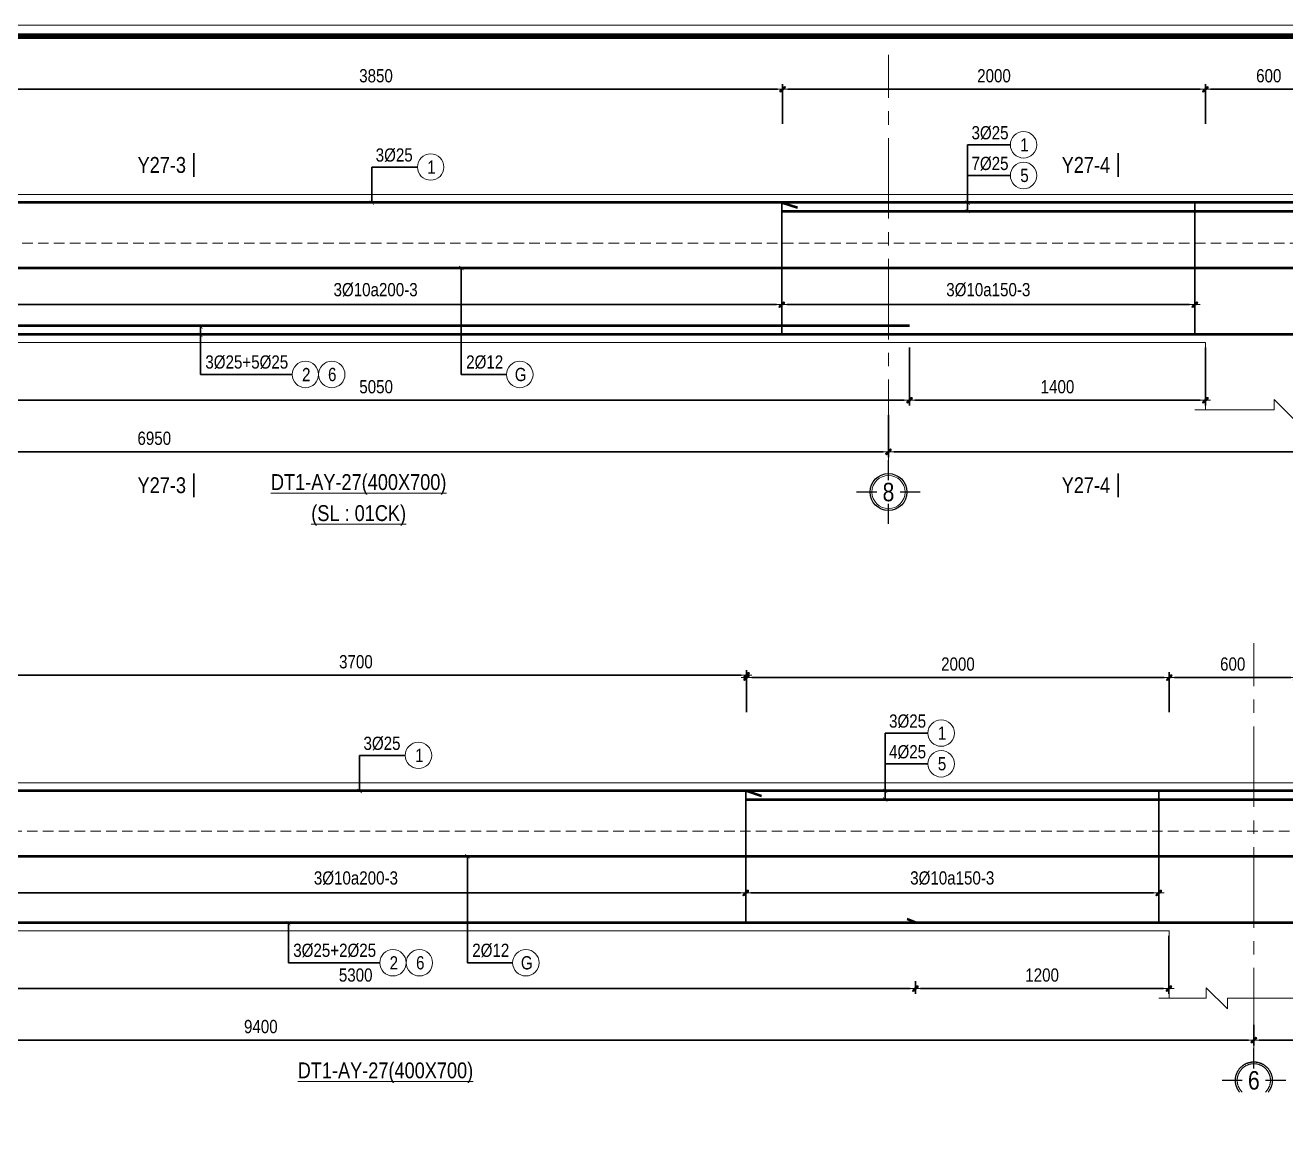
# Model space of a CAD drawing. Header units: millimetres. Extents: x 397144 to 8960116, y 345581 to 674207.
# Drawn here: x 5131786 to 5137752, y 658200 to 663512 of the extents above; entities that cross this region are included whole.
import ezdxf
from ezdxf.enums import TextEntityAlignment as Align
from ezdxf.xclip import XClip

# ---------------------------------------------------------------- set-up
doc = ezdxf.new("R2010")
doc.units = ezdxf.units.MM
doc.header["$XCLIPFRAME"] = 0
doc.header["$PDSIZE"] = -10
doc.linetypes.add('CENTER2', pattern=[28.575, 19.05, -3.175, 3.175, -3.175])
doc.linetypes.add('HIDDEN', pattern=[0.375, 0.25, -0.125])
doc.layers.get('0').update_dxf_attribs({"linetype": 'CONTINUOUS'})
doc.layers.get('Defpoints').update_dxf_attribs({"color": 12, "linetype": 'CONTINUOUS'})
for name, color, linetype, lineweight in [('2', 2, 'CONTINUOUS', 20), ('CDAI', 8, 'CONTINUOUS', 30), ('CTHEP', 2, 'CONTINUOUS', 50), ('DBAO', 3, 'CONTINUOUS', 20), ('DGIONG', 4, 'CONTINUOUS', 13), ('KTH', 150, 'CONTINUOUS', 5), ('Net khuat', 8, 'HIDDEN', 13), ('STICK', 1, 'CONTINUOUS', 9), ('TEXT', 7, 'CONTINUOUS', 15)]:
    doc.layers.add(name, color=color, linetype=linetype, lineweight=lineweight)
doc.layers.add('8', color=8, linetype='CONTINUOUS')
doc.styles.add('HELVECONDENSE', font='VHELVCN_0.TTF')
doc.styles.add('Star-HelCon', font='VHELVCN_0.TTF')
doc.styles.add('TTP-HelCon', font='VHELVCN_0.TTF')
doc.styles.add('VNI-HELVE-CONDENSE', font='VHELVCN_0.TTF')
doc.dimstyles.new('kc-25', dxfattribs={"dimtxt": 62.5, "dimasz": 20, "dimexe": 20, "dimexo": 50, "dimgap": 25, "dimtad": 3, "dimdec": 0, "dimzin": 0, "dimdsep": 46, "dimtxsty": 'VNI-HELVE-CONDENSE', "dimblk": 'DIM', "dimcen": 2.5, "dimclrd": 256, "dimclre": 154, "dimclrt": 7, "dimaunit": 1, "dimadec": 0, "dimazin": 0, "dimtfac": 1, "dimtdec": 0, "dimtix": 1, "dimtmove": 0, "dimatfit": 3, "dimldrblk": 'DOT', "dimfxl": 1, "dimtolj": 1, "dimtzin": 0, "dimarcsym": 0})
doc.dimstyles.new('TTP-25', dxfattribs={"dimscale": 25, "dimtxt": 2.5, "dimasz": 1, "dimexe": 1, "dimexo": 1, "dimgap": 0.09, "dimtad": 0, "dimdec": 4, "dimrnd": 5, "dimzin": 9, "dimdsep": 46, "dimtxsty": 'TTP-HelCon', "dimblk": 'Stick1', "dimcen": 0.09, "dimdle": 1.5, "dimclrd": 256, "dimclre": 256, "dimclrt": 7, "dimadec": 0, "dimazin": 0, "dimtfac": 1, "dimtdec": 4, "dimtmove": 0, "dimatfit": 3, "dimldrblk": '_ArchTick1', "dimfxl": 1, "dimtvp": 1, "dimtolj": 1, "dimtzin": 0, "dimarcsym": 0})

# ---------------------------------------------------------------- blocks, each defined once
blk = doc.blocks.new('AY-25')
at = {"layer": 'CTHEP'}
blk.add_line((5149721.99072, 654854.9494), (5195174.90087, 654854.90127), dxfattribs=at)
for points in [[(5195358.26565, 654535.70176), (5195358.26565, 655163.88897), (5149568.26566, 655163.96452)], [(5149626.50462, 654918.35463), (5149626.50462, 654541.96456), (5156207.27174, 654541.94341), (5156787.13349, 654541.9415), (5164638.26566, 654541.91321), (5165212.31117, 654541.91133), (5195296.43281, 654541.88918), (5195296.43281, 655064.76469)]]:
    blk.add_lwpolyline(points, dxfattribs=at)
at = {"layer": 'DBAO'}
blk.add_lwpolyline([(5195388.26566, 654182.84699), (5195388.26566, 655202.84328), (5164786.17191, 655202.88813)], dxfattribs=at)
at = {"layer": 'Net khuat', "ltscale": 200}
blk.add_lwpolyline([(5149538.26566, 654502.96452), (5149538.26566, 654502.96452), (5149838.26566, 654502.96452), (5149838.26566, 654972.96452), (5195388.26566, 654972.96452)], dxfattribs=at)
blk = doc.blocks.new('Stick1')
at = {"layer": 'STICK'}
h = blk.add_hatch(color=256, dxfattribs=at)
edge = h.paths.add_edge_path()
edge.add_line((0.3, 0.5), (-0.5, -0.3))
edge.add_arc((-0.4, -0.4), 0.141, 135, 315)
edge.add_line((-0.3, -0.5), (0.5, 0.3))
edge.add_arc((0.4, 0.4), 0.141, 315, 495)
blk.add_line((1, 0), (-1, 0), dxfattribs=at)
blk.add_lwpolyline([(0.3, 0.5), (-0.5, -0.3, 1), (-0.3, -0.5), (0.5, 0.3, 1), (0.3, 0.5, 1)], format="xyb", dxfattribs=at)
blk = doc.blocks.new('*D8295')
at = {"layer": 'Defpoints', "color": 0, "transparency": 16777216}
for p in [(5155607.3, 599112.9), (5157562.3, 599096.4), (5155607.3, 599038.9)]:
    blk.add_point(p, dxfattribs=at)
at = {"layer": 'KTH', "lineweight": -2, "transparency": 16777216}
for p, q in [((5155607.3, 599087.9), (5155607.3, 599013.9)), ((5157537.3, 599038.9), (5155632.3, 599038.9)), ((5157562.3, 599071.4), (5157562.3, 599013.9))]:
    blk.add_line(p, q, dxfattribs=at)
at = {"layer": 'KTH', "lineweight": -2, "transparency": 16777216, "xscale": 25, "yscale": 25, "zscale": 25, "rotation": 180}
blk.add_blockref('Stick1', (5155607.3, 599038.9), dxfattribs=at)
at = {"layer": 'KTH', "lineweight": -2, "transparency": 16777216, "xscale": 25, "yscale": 25, "zscale": 25}
blk.add_blockref('Stick1', (5157562.3, 599038.9), dxfattribs=at)
at = {"layer": 'KTH', "color": 7, "transparency": 16777216, "insert": (5156584.8, 599108.8), "char_height": 62.5, "attachment_point": 5, "style": 'TTP-HelCon'}
blk.add_mtext('\\A1;3Þ10a150-3', dxfattribs=at)
blk = doc.blocks.new('_ArchTick1')
at = {"color": 0, "const_width": 3.81}
blk.add_lwpolyline([(-12.7, -12.7), (12.7, 12.7)], dxfattribs=at)
blk = doc.blocks.new('*D8298')
at = {"layer": 'Defpoints', "color": 0, "transparency": 16777216}
for p in [(5149162.3, 598540.6), (5156112.3, 598540.5), (5156112.3, 598342.5)]:
    blk.add_point(p, dxfattribs=at)
at = {"layer": 'KTH', "lineweight": -2, "transparency": 16777216}
for p, q in [((5149162.3, 598515.6), (5149162.3, 598317.5)), ((5156112.3, 598515.5), (5156112.3, 598317.5)), ((5149187.3, 598342.5), (5156087.3, 598342.5))]:
    blk.add_line(p, q, dxfattribs=at)
at = {"layer": 'KTH', "lineweight": -2, "transparency": 16777216, "xscale": 25, "yscale": 25, "zscale": 25, "rotation": 180}
blk.add_blockref('Stick1', (5149162.3, 598342.5), dxfattribs=at)
at = {"layer": 'KTH', "lineweight": -2, "transparency": 16777216, "xscale": 25, "yscale": 25, "zscale": 25}
blk.add_blockref('Stick1', (5156112.3, 598342.5), dxfattribs=at)
at = {"layer": 'KTH', "color": 7, "transparency": 16777216, "insert": (5152637.3, 598406.3), "char_height": 62.5, "attachment_point": 5, "style": 'TTP-HelCon'}
blk.add_mtext('\\A1;6950', dxfattribs=at)
blk = doc.blocks.new('*D8299')
at = {"layer": 'Defpoints', "color": 0, "transparency": 16777216}
for p in [(5151762.3, 599179), (5155607.3, 599178.9), (5155607.3, 599038.9)]:
    blk.add_point(p, dxfattribs=at)
at = {"layer": 'KTH', "lineweight": -2, "transparency": 16777216}
for p, q in [((5151762.3, 599154), (5151762.3, 599013.9)), ((5155607.3, 599153.9), (5155607.3, 599013.9)), ((5151787.3, 599038.9), (5155582.3, 599038.9))]:
    blk.add_line(p, q, dxfattribs=at)
at = {"layer": 'KTH', "lineweight": -2, "transparency": 16777216, "xscale": 25, "yscale": 25, "zscale": 25, "rotation": 180}
blk.add_blockref('Stick1', (5151762.3, 599038.9), dxfattribs=at)
at = {"layer": 'KTH', "lineweight": -2, "transparency": 16777216, "xscale": 25, "yscale": 25, "zscale": 25}
blk.add_blockref('Stick1', (5155607.3, 599038.9), dxfattribs=at)
at = {"layer": 'KTH', "color": 7, "transparency": 16777216, "insert": (5153684.8, 599108.8), "char_height": 62.5, "attachment_point": 5, "style": 'TTP-HelCon'}
blk.add_mtext('\\A1;3Þ10a200-3', dxfattribs=at)
blk = doc.blocks.new('*D8301')
at = {"layer": 'Defpoints', "color": 0, "transparency": 16777216}
for p in [(5151762.3, 600057.9), (5151762.3, 599869), (5155611.3, 599868.9)]:
    blk.add_point(p, dxfattribs=at)
at = {"layer": 'KTH', "lineweight": -2, "transparency": 16777216}
for p, q in [((5151762.3, 599894), (5151762.3, 600082.9)), ((5155586.3, 600057.9), (5151787.3, 600057.9)), ((5155611.3, 599893.9), (5155611.3, 600082.9))]:
    blk.add_line(p, q, dxfattribs=at)
at = {"layer": 'KTH', "lineweight": -2, "transparency": 16777216, "xscale": 25, "yscale": 25, "zscale": 25, "rotation": 180}
blk.add_blockref('Stick1', (5151762.3, 600057.9), dxfattribs=at)
at = {"layer": 'KTH', "lineweight": -2, "transparency": 16777216, "xscale": 25, "yscale": 25, "zscale": 25}
blk.add_blockref('Stick1', (5155611.3, 600057.9), dxfattribs=at)
at = {"layer": 'KTH', "color": 7, "transparency": 16777216, "insert": (5153686.8, 600121.7), "char_height": 62.5, "attachment_point": 5, "style": 'TTP-HelCon'}
blk.add_mtext('\\A1;3850', dxfattribs=at)
blk = doc.blocks.new('*D8303')
at = {"layer": 'Defpoints', "color": 0, "transparency": 16777216}
for p in [(5157612.3, 600057.9), (5155611.3, 599868.9), (5157612.3, 599868.9)]:
    blk.add_point(p, dxfattribs=at)
at = {"layer": 'KTH', "lineweight": -2, "transparency": 16777216}
for p, q in [((5155611.3, 599893.9), (5155611.3, 600082.9)), ((5155636.3, 600057.9), (5157587.3, 600057.9)), ((5157612.3, 599893.9), (5157612.3, 600082.9))]:
    blk.add_line(p, q, dxfattribs=at)
at = {"layer": 'KTH', "lineweight": -2, "transparency": 16777216, "xscale": 25, "yscale": 25, "zscale": 25, "rotation": 180}
blk.add_blockref('Stick1', (5155611.3, 600057.9), dxfattribs=at)
at = {"layer": 'KTH', "lineweight": -2, "transparency": 16777216, "xscale": 25, "yscale": 25, "zscale": 25}
blk.add_blockref('Stick1', (5157612.3, 600057.9), dxfattribs=at)
at = {"layer": 'KTH', "color": 7, "transparency": 16777216, "insert": (5156611.8, 600121.7), "char_height": 62.5, "attachment_point": 5, "style": 'TTP-HelCon'}
blk.add_mtext('\\A1;2000', dxfattribs=at)
blk = doc.blocks.new('dau truc')
blk.add_circle((0, 0), 180)
at = {"layer": '8'}
for p, q in [((0, 127), (0, 345)), ((-127, 0), (-345, 0)), ((345, 0), (127, 0)), ((0, -345), (0, -127))]:
    blk.add_line(p, q, dxfattribs=at)
blk.add_circle((0, 0), 200, dxfattribs=at)
at = {"layer": 'TEXT', "style": 'HELVECONDENSE'}
blk.add_attdef('A', text='', height=233, dxfattribs=at).set_placement((0, 0), align=Align.MIDDLE)
blk = doc.blocks.new('*D8305')
at = {"layer": 'Defpoints', "color": 0, "transparency": 16777216}
for p in [(5158212.3, 600057.9), (5157612.3, 599893.9), (5158212.3, 599868.9)]:
    blk.add_point(p, dxfattribs=at)
at = {"layer": 'KTH', "lineweight": -2, "transparency": 16777216}
for p, q in [((5157612.3, 599918.9), (5157612.3, 600082.9)), ((5157637.3, 600057.9), (5158187.3, 600057.9)), ((5158212.3, 599893.9), (5158212.3, 600082.9))]:
    blk.add_line(p, q, dxfattribs=at)
at = {"layer": 'KTH', "lineweight": -2, "transparency": 16777216, "xscale": 25, "yscale": 25, "zscale": 25, "rotation": 180}
blk.add_blockref('Stick1', (5157612.3, 600057.9), dxfattribs=at)
at = {"layer": 'KTH', "lineweight": -2, "transparency": 16777216, "xscale": 25, "yscale": 25, "zscale": 25}
blk.add_blockref('Stick1', (5158212.3, 600057.9), dxfattribs=at)
at = {"layer": 'KTH', "color": 7, "transparency": 16777216, "insert": (5157912.3, 600121.7), "char_height": 62.5, "attachment_point": 5, "style": 'TTP-HelCon'}
blk.add_mtext('\\A1;600', dxfattribs=at)
blk = doc.blocks.new('DIM')
h = blk.add_hatch(color=1)
h.paths.add_polyline_path([(0.49, 0.29, 1), (0.29, 0.49), (-0.19, 0), (0.19, 0)])
h.paths.add_polyline_path([(0.19, 0), (-0.19, 0), (-0.49, -0.29, 1), (-0.29, -0.49)])
at = {"color": 9}
for p, q in [((-0.19, 0), (-1.5, 0)), ((0.19, 0), (1.5, 0))]:
    blk.add_line(p, q, dxfattribs=at)
at = {"color": 1}
for p, q in [((-0.49, -0.29), (0.29, 0.49)), ((-0.29, -0.49), (0.49, 0.29)), ((-0.19, 0), (0.19, 0))]:
    blk.add_line(p, q, dxfattribs=at)
blk.add_arc((-0.39, -0.39), 0.138, 135, 315, dxfattribs=at)
blk = doc.blocks.new('*D8307')
at = {"layer": 'Defpoints', "color": 0, "transparency": 16777216}
for p in [(5151162.3, 598860.5), (5156212.3, 598797.9), (5156212.3, 598586.3)]:
    blk.add_point(p, dxfattribs=at)
at = {"layer": 'KTH', "lineweight": -2, "transparency": 16777216}
for p, q in [((5151162.3, 598835.5), (5151162.3, 598561.3)), ((5156212.3, 598772.9), (5156212.3, 598561.3)), ((5151187.3, 598586.3), (5156187.3, 598586.3))]:
    blk.add_line(p, q, dxfattribs=at)
at = {"layer": 'KTH', "lineweight": -2, "transparency": 16777216, "xscale": 25, "yscale": 25, "zscale": 25, "rotation": 180}
blk.add_blockref('Stick1', (5151162.3, 598586.3), dxfattribs=at)
at = {"layer": 'KTH', "lineweight": -2, "transparency": 16777216, "xscale": 25, "yscale": 25, "zscale": 25}
blk.add_blockref('Stick1', (5156212.3, 598586.3), dxfattribs=at)
at = {"layer": 'KTH', "color": 7, "transparency": 16777216, "insert": (5153687.3, 598650.1), "char_height": 62.5, "attachment_point": 5, "style": 'TTP-HelCon'}
blk.add_mtext('\\A1;5050', dxfattribs=at)
blk = doc.blocks.new('*D8308')
at = {"layer": 'Defpoints', "color": 0, "transparency": 16777216}
for p in [(5156212.3, 598860.5), (5157612.3, 598860.5), (5157612.3, 598586.3)]:
    blk.add_point(p, dxfattribs=at)
at = {"layer": 'KTH', "lineweight": -2, "transparency": 16777216}
for p, q in [((5156212.3, 598835.5), (5156212.3, 598561.3)), ((5157612.3, 598835.5), (5157612.3, 598561.3)), ((5156237.3, 598586.3), (5157587.3, 598586.3))]:
    blk.add_line(p, q, dxfattribs=at)
at = {"layer": 'KTH', "lineweight": -2, "transparency": 16777216, "xscale": 25, "yscale": 25, "zscale": 25, "rotation": 180}
blk.add_blockref('Stick1', (5156212.3, 598586.3), dxfattribs=at)
at = {"layer": 'KTH', "lineweight": -2, "transparency": 16777216, "xscale": 25, "yscale": 25, "zscale": 25}
blk.add_blockref('Stick1', (5157612.3, 598586.3), dxfattribs=at)
at = {"layer": 'KTH', "color": 7, "transparency": 16777216, "insert": (5156912.3, 598650.1), "char_height": 62.5, "attachment_point": 5, "style": 'TTP-HelCon'}
blk.add_mtext('\\A1;1400', dxfattribs=at)
blk = doc.blocks.new('*D8314')
at = {"layer": 'Defpoints', "color": 0, "transparency": 16777216}
for p in [(5171507.3, 599178.9), (5173462.3, 599096.5), (5171507.3, 599039)]:
    blk.add_point(p, dxfattribs=at)
at = {"layer": 'KTH', "lineweight": -2, "transparency": 16777216}
for p, q in [((5171507.3, 599153.9), (5171507.3, 599014)), ((5173437.3, 599039), (5171532.3, 599039)), ((5173462.3, 599071.5), (5173462.3, 599014))]:
    blk.add_line(p, q, dxfattribs=at)
at = {"layer": 'KTH', "lineweight": -2, "transparency": 16777216, "xscale": 25, "yscale": 25, "zscale": 25, "rotation": 180}
blk.add_blockref('Stick1', (5171507.3, 599039), dxfattribs=at)
at = {"layer": 'KTH', "lineweight": -2, "transparency": 16777216, "xscale": 25, "yscale": 25, "zscale": 25}
blk.add_blockref('Stick1', (5173462.3, 599039), dxfattribs=at)
at = {"layer": 'KTH', "color": 7, "transparency": 16777216, "insert": (5172484.8, 599108.9), "char_height": 62.5, "attachment_point": 5, "style": 'TTP-HelCon'}
blk.add_mtext('\\A1;3Þ10a150-3', dxfattribs=at)
blk = doc.blocks.new('*D8316')
at = {"layer": 'Defpoints', "color": 0, "transparency": 16777216}
for p in [(5174112.3, 600058), (5173512.3, 599904.9), (5174112.3, 599904.9)]:
    blk.add_point(p, dxfattribs=at)
at = {"layer": 'KTH', "lineweight": -2, "transparency": 16777216}
for p, q in [((5173512.3, 599929.9), (5173512.3, 600083)), ((5173537.3, 600058), (5174087.3, 600058)), ((5174112.3, 599929.9), (5174112.3, 600083))]:
    blk.add_line(p, q, dxfattribs=at)
at = {"layer": 'KTH', "lineweight": -2, "transparency": 16777216, "xscale": 25, "yscale": 25, "zscale": 25, "rotation": 180}
blk.add_blockref('Stick1', (5173512.3, 600058), dxfattribs=at)
at = {"layer": 'KTH', "lineweight": -2, "transparency": 16777216, "xscale": 25, "yscale": 25, "zscale": 25}
blk.add_blockref('Stick1', (5174112.3, 600058), dxfattribs=at)
at = {"layer": 'KTH', "color": 7, "transparency": 16777216, "insert": (5173812.3, 600121.8), "char_height": 62.5, "attachment_point": 5, "style": 'TTP-HelCon'}
blk.add_mtext('\\A1;600', dxfattribs=at)
blk = doc.blocks.new('*D8322')
at = {"layer": 'Defpoints', "color": 0, "transparency": 16777216}
for p in [(5173512.3, 600057.9), (5171511.3, 599868.9), (5173512.3, 599868.9)]:
    blk.add_point(p, dxfattribs=at)
at = {"layer": 'KTH', "lineweight": -2, "transparency": 16777216}
for p, q in [((5171511.3, 599893.9), (5171511.3, 600082.9)), ((5171536.3, 600057.9), (5173487.3, 600057.9)), ((5173512.3, 599893.9), (5173512.3, 600082.9))]:
    blk.add_line(p, q, dxfattribs=at)
at = {"layer": 'KTH', "lineweight": -2, "transparency": 16777216, "xscale": 25, "yscale": 25, "zscale": 25, "rotation": 180}
blk.add_blockref('Stick1', (5171511.3, 600057.9), dxfattribs=at)
at = {"layer": 'KTH', "lineweight": -2, "transparency": 16777216, "xscale": 25, "yscale": 25, "zscale": 25}
blk.add_blockref('Stick1', (5173512.3, 600057.9), dxfattribs=at)
at = {"layer": 'KTH', "color": 7, "transparency": 16777216, "insert": (5172511.8, 600121.7), "char_height": 62.5, "attachment_point": 5, "style": 'TTP-HelCon'}
blk.add_mtext('\\A1;2000', dxfattribs=at)
blk = doc.blocks.new('*D8327')
at = {"layer": 'Defpoints', "color": 0, "transparency": 16777216}
for p in [(5167817.3, 599179), (5171507.3, 599178.9), (5171507.3, 599038.9)]:
    blk.add_point(p, dxfattribs=at)
at = {"layer": 'KTH', "lineweight": -2, "transparency": 16777216}
for p, q in [((5167817.3, 599154), (5167817.3, 599013.9)), ((5171507.3, 599153.9), (5171507.3, 599013.9)), ((5167842.3, 599038.9), (5171482.3, 599038.9))]:
    blk.add_line(p, q, dxfattribs=at)
at = {"layer": 'KTH', "lineweight": -2, "transparency": 16777216, "xscale": 25, "yscale": 25, "zscale": 25, "rotation": 180}
blk.add_blockref('Stick1', (5167817.3, 599038.9), dxfattribs=at)
at = {"layer": 'KTH', "lineweight": -2, "transparency": 16777216, "xscale": 25, "yscale": 25, "zscale": 25}
blk.add_blockref('Stick1', (5171507.3, 599038.9), dxfattribs=at)
at = {"layer": 'KTH', "color": 7, "transparency": 16777216, "insert": (5169662.3, 599108.8), "char_height": 62.5, "attachment_point": 5, "style": 'TTP-HelCon'}
blk.add_mtext('\\A1;3Þ10a200-3', dxfattribs=at)
blk = doc.blocks.new('*D8329')
at = {"layer": 'Defpoints', "color": 0, "transparency": 16777216}
for p in [(5171511.3, 600068.9), (5167813.3, 599879.9), (5171511.3, 599868.9)]:
    blk.add_point(p, dxfattribs=at)
at = {"layer": 'KTH', "lineweight": -2, "transparency": 16777216}
for p, q in [((5167813.3, 599904.9), (5167813.3, 600093.9)), ((5167838.3, 600068.9), (5171486.3, 600068.9)), ((5171511.3, 599893.9), (5171511.3, 600093.9))]:
    blk.add_line(p, q, dxfattribs=at)
at = {"layer": 'KTH', "lineweight": -2, "transparency": 16777216, "xscale": 25, "yscale": 25, "zscale": 25, "rotation": 180}
blk.add_blockref('Stick1', (5167813.3, 600068.9), dxfattribs=at)
at = {"layer": 'KTH', "lineweight": -2, "transparency": 16777216, "xscale": 25, "yscale": 25, "zscale": 25}
blk.add_blockref('Stick1', (5171511.3, 600068.9), dxfattribs=at)
at = {"layer": 'KTH', "color": 7, "transparency": 16777216, "insert": (5169662.3, 600132.7), "char_height": 62.5, "attachment_point": 5, "style": 'TTP-HelCon'}
blk.add_mtext('\\A1;3700', dxfattribs=at)
blk = doc.blocks.new('*D1212')
at = {"layer": 'Defpoints', "color": 0, "transparency": 16777216}
for p in [(5156112.3, 598540.5), (5164512.3, 598540.5), (5164512.3, 598342.5)]:
    blk.add_point(p, dxfattribs=at)
at = {"layer": 'KTH', "lineweight": -2, "transparency": 16777216}
for p, q in [((5156112.3, 598515.5), (5156112.3, 598317.5)), ((5164512.3, 598515.5), (5164512.3, 598317.5)), ((5156137.3, 598342.5), (5164487.3, 598342.5))]:
    blk.add_line(p, q, dxfattribs=at)
at = {"layer": 'KTH', "lineweight": -2, "transparency": 16777216, "xscale": 25, "yscale": 25, "zscale": 25, "rotation": 180}
blk.add_blockref('Stick1', (5156112.3, 598342.5), dxfattribs=at)
at = {"layer": 'KTH', "lineweight": -2, "transparency": 16777216, "xscale": 25, "yscale": 25, "zscale": 25}
blk.add_blockref('Stick1', (5164512.3, 598342.5), dxfattribs=at)
at = {"layer": 'KTH', "color": 7, "transparency": 16777216, "insert": (5160312.3, 598406.3), "char_height": 62.5, "attachment_point": 5, "style": 'TTP-HelCon'}
blk.add_mtext('\\A1;9100', dxfattribs=at)
blk = doc.blocks.new('*D1213')
at = {"layer": 'Defpoints', "color": 0, "transparency": 16777216}
for p in [(5164512.3, 598540.5), (5173912.3, 598439.4), (5173912.3, 598342.5)]:
    blk.add_point(p, dxfattribs=at)
at = {"layer": 'KTH', "lineweight": -2, "transparency": 16777216}
for p, q in [((5164512.3, 598515.5), (5164512.3, 598317.5)), ((5173912.3, 598414.4), (5173912.3, 598317.5)), ((5164537.3, 598342.5), (5173887.3, 598342.5))]:
    blk.add_line(p, q, dxfattribs=at)
at = {"layer": 'KTH', "lineweight": -2, "transparency": 16777216, "xscale": 25, "yscale": 25, "zscale": 25, "rotation": 180}
blk.add_blockref('Stick1', (5164512.3, 598342.5), dxfattribs=at)
at = {"layer": 'KTH', "lineweight": -2, "transparency": 16777216, "xscale": 25, "yscale": 25, "zscale": 25}
blk.add_blockref('Stick1', (5173912.3, 598342.5), dxfattribs=at)
at = {"layer": 'KTH', "color": 7, "transparency": 16777216, "insert": (5169212.3, 598406.3), "char_height": 62.5, "attachment_point": 5, "style": 'TTP-HelCon'}
blk.add_mtext('\\A1;9400', dxfattribs=at)
blk = doc.blocks.new('*D1214')
at = {"layer": 'Defpoints', "color": 0, "transparency": 16777216}
for p in [(5182912.3, 598540.5), (5173912.3, 598439.4), (5182912.3, 598342.5)]:
    blk.add_point(p, dxfattribs=at)
at = {"layer": 'KTH', "lineweight": -2, "transparency": 16777216}
for p, q in [((5182912.3, 598515.5), (5182912.3, 598317.5)), ((5173912.3, 598414.4), (5173912.3, 598317.5)), ((5173937.3, 598342.5), (5182887.3, 598342.5))]:
    blk.add_line(p, q, dxfattribs=at)
at = {"layer": 'KTH', "lineweight": -2, "transparency": 16777216, "xscale": 25, "yscale": 25, "zscale": 25, "rotation": 180}
blk.add_blockref('Stick1', (5173912.3, 598342.5), dxfattribs=at)
at = {"layer": 'KTH', "lineweight": -2, "transparency": 16777216, "xscale": 25, "yscale": 25, "zscale": 25}
blk.add_blockref('Stick1', (5182912.3, 598342.5), dxfattribs=at)
at = {"layer": 'KTH', "color": 7, "transparency": 16777216, "insert": (5178412.3, 598406.3), "char_height": 62.5, "attachment_point": 5, "style": 'TTP-HelCon'}
blk.add_mtext('\\A1;9400', dxfattribs=at)
blk = doc.blocks.new('*D8335')
at = {"layer": 'Defpoints', "color": 0, "transparency": 16777216}
for p in [(5173510.3, 598860.5), (5172310.3, 598646.3), (5172310.3, 598586.3)]:
    blk.add_point(p, dxfattribs=at)
at = {"layer": 'KTH', "lineweight": -2, "transparency": 16777216}
for p, q in [((5173510.3, 598835.5), (5173510.3, 598561.3)), ((5172310.3, 598621.3), (5172310.3, 598561.3)), ((5173485.3, 598586.3), (5172335.3, 598586.3))]:
    blk.add_line(p, q, dxfattribs=at)
at = {"layer": 'KTH', "lineweight": -2, "transparency": 16777216, "xscale": 25, "yscale": 25, "zscale": 25, "rotation": 180}
blk.add_blockref('Stick1', (5172310.3, 598586.3), dxfattribs=at)
at = {"layer": 'KTH', "lineweight": -2, "transparency": 16777216, "xscale": 25, "yscale": 25, "zscale": 25}
blk.add_blockref('Stick1', (5173510.3, 598586.3), dxfattribs=at)
at = {"layer": 'KTH', "color": 7, "transparency": 16777216, "insert": (5172910.3, 598650.1), "char_height": 62.5, "attachment_point": 5, "style": 'TTP-HelCon'}
blk.add_mtext('\\A1;1200', dxfattribs=at)
blk = doc.blocks.new('*D8336')
at = {"layer": 'Defpoints', "color": 0, "transparency": 16777216}
for p in [(5167012.3, 598646.3), (5172310.3, 598621.3), (5172310.3, 598586.3)]:
    blk.add_point(p, dxfattribs=at)
at = {"layer": 'KTH', "lineweight": -2, "transparency": 16777216}
for p, q in [((5167012.3, 598621.3), (5167012.3, 598561.3)), ((5167037.3, 598586.3), (5172285.3, 598586.3)), ((5172310.3, 598596.3), (5172310.3, 598561.3))]:
    blk.add_line(p, q, dxfattribs=at)
at = {"layer": 'KTH', "lineweight": -2, "transparency": 16777216, "xscale": 25, "yscale": 25, "zscale": 25, "rotation": 180}
blk.add_blockref('Stick1', (5167012.3, 598586.3), dxfattribs=at)
at = {"layer": 'KTH', "lineweight": -2, "transparency": 16777216, "xscale": 25, "yscale": 25, "zscale": 25}
blk.add_blockref('Stick1', (5172310.3, 598586.3), dxfattribs=at)
at = {"layer": 'KTH', "color": 7, "transparency": 16777216, "insert": (5169661.3, 598650.1), "char_height": 62.5, "attachment_point": 5, "style": 'TTP-HelCon'}
blk.add_mtext('\\A1;5300', dxfattribs=at)
blk = doc.blocks.new('MC')
at = {"layer": 'CTHEP', "const_width": 10}
blk.add_lwpolyline([(0, 150), (0, 0)], dxfattribs=at)
at = {"layer": 'TEXT', "style": 'TTP-HelCon'}
blk.add_attdef('A', text='', height=100, dxfattribs=at).set_placement((-50, 25.5), align=Align.RIGHT)
blk = doc.blocks.new('CHG_XX_Khung ten')
blk.add_lwpolyline([(15, 579), (826, 579), (826, 15), (15, 15)], close=True)
at = {"color": 4, "linetype": 'Continuous', "const_width": 1}
blk.add_lwpolyline([(17, 577), (824, 577), (824, 17), (17, 17)], close=True, dxfattribs=at)
blk = doc.blocks.new('AY-27')
at = {"layer": 'CDAI', "ltscale": 52.5}
for p, q in [((5155607.32851, 599525.49315), (5155607.32851, 598899.52215)), ((5157562.32851, 599525.49315), (5157562.32851, 598899.51736)), ((5171507.32851, 599525.49315), (5171507.32851, 598899.52215)), ((5173462.32851, 599525.56528), (5173462.32851, 598895.56528))]:
    blk.add_line(p, q, dxfattribs=at)
at = {"layer": 'CTHEP'}
for p, q in [((5155682.32851, 599496.49315), (5155607.32851, 599521.49315)), ((5171582.32851, 599496.49315), (5171507.32851, 599521.49315)), ((5155611.36799, 599481.55212), (5160211.32991, 599481.55212)), ((5171511.36799, 599481.55212), (5176111.32991, 599481.55212)), ((5149346.05357, 599212.55338), (5187748.96372, 599212.50526)), ((5151162.32591, 598939.51949), (5156212.32851, 598939.45613)), ((5172310.32851, 598899.51194), (5172270.82952, 598915.20381))]:
    blk.add_line(p, q, dxfattribs=at)
for points in [[(5187932.32851, 598893.30575), (5187932.32851, 599521.49296), (5149192.32851, 599521.5577), (5149192.32851, 598895.29521)], [(5149250.56747, 599275.95862), (5149250.56747, 598899.56854), (5149250.56747, 598899.56854), (5149761.19634, 598899.54548), (5157612.32851, 598899.5172), (5158186.37402, 598899.51531), (5187870.49566, 598899.49317), (5187870.49566, 599422.36868)]]:
    blk.add_lwpolyline(points, dxfattribs=at)
at = {"layer": 'DBAO'}
for points in [[(5149162.32851, 598540.56528), (5149162.32851, 599560.72843), (5157760.23476, 599560.48937)], [(5187962.32851, 598540.45098), (5187962.32851, 599560.44727), (5157760.23476, 599560.49211)], [(5149762.32591, 598540.56145), (5149762.32591, 598860.53564), (5157612.32851, 598860.49315), (5157612.32851, 598540.49315)], [(5165812.32991, 598860.4788), (5173512.32851, 598860.46904)], [(5173512.32851, 598540.56528), (5173512.32851, 598860.56528)]]:
    blk.add_lwpolyline(points, dxfattribs=at)
at = {"layer": 'DGIONG'}
for points in [[(5157562.32851, 598540.49315), (5157937.32991, 598540.48932), (5157937.32991, 598590.48932), (5158037.32991, 598490.48932), (5158037.32991, 598540.48932), (5158262.32991, 598540.48932)], [(5173462.32851, 598540.56528), (5173687.32851, 598540.56528), (5173687.32851, 598590.56528), (5173787.32851, 598490.56528), (5173787.32851, 598540.56528), (5174162.32591, 598540.56145)]]:
    blk.add_lwpolyline(points, dxfattribs=at)
for centre in [(5156751.89179, 599795.36967), (5172432.40323, 599795.36967), (5153945.48138, 599690.07761), (5169958.40944, 599690.07761), (5156751.89179, 599650.07067), (5172432.40323, 599650.07067), (5153352.48325, 598708.42238), (5153477.48325, 598708.42238), (5154367.36224, 598708.47961), (5169837.75634, 598708.52425), (5169962.75634, 598708.52425), (5170466.75218, 598708.47961)]:
    blk.add_circle(centre, 62.5, dxfattribs=at)
at = {"layer": 'Net khuat', "linetype": 'CENTER2', "ltscale": 20}
for p, q in [((5156112.32851, 598303.0715), (5156112.32851, 600308.41414)), ((5173912.32851, 598303.0715), (5173912.32851, 600308.41414))]:
    blk.add_line(p, q, dxfattribs=at)
at = {"layer": 'Net khuat', "ltscale": 200}
blk.add_lwpolyline([(5149162.32851, 599330.5685), (5187962.32851, 599330.5685)], dxfattribs=at)
at = {"xscale": 0.75, "yscale": 0.75, "zscale": 0.75}
for p, values in [((5152824.97701, 599643.44513), {'A': 'Y27-3'}), ((5157198.91766, 599643.44513), {'A': 'Y27-4'}), ((5152824.97701, 598127.78786), {'A': 'Y27-3'}), ((5157198.91766, 598127.78786), {'A': 'Y27-4'})]:
    blk.add_blockref('MC', p, dxfattribs=at).add_auto_attribs(values)
at = {"layer": '2', "ltscale": 300}
ref = blk.add_blockref('dau truc', (5156112.32851, 598152.20696), dxfattribs=dict(at, xscale=0.4367131292819977, yscale=0.4367131292819977, zscale=0.4367131292819977))
ref.add_attrib('A', '8', dxfattribs={"layer": 'TEXT', "height": 87.5, "style": 'HELVECONDENSE'}).set_placement((5156112.32851, 598152.20696), align=Align.MIDDLE)
ref = blk.add_blockref('dau truc', (5173912.32851, 598152.20696), dxfattribs=dict(at, xscale=0.4367131292819977, yscale=0.4367131292819977, zscale=0.4367131292819977))
ref.add_attrib('A', '6', dxfattribs={"layer": 'TEXT', "height": 87.5, "style": 'HELVECONDENSE'}).set_placement((5173912.32851, 598152.20696), align=Align.MIDDLE)
at = {"layer": 'TEXT', "style": 'TTP-HelCon'}
for s, p in [('3Þ25', (5156505.38174, 599821.22262)), ('3Þ25', (5172185.89318, 599821.22262)), ('3Þ25', (5153685.35749, 599715.93056, 0)), ('3Þ25', (5169698.28555, 599715.93056, 0)), ('7Þ25', (5156505.38174, 599675.92362)), ('4Þ25', (5172185.89318, 599675.92362)), ('3Þ25+5Þ25', (5152879.04203, 598736.31943)), ('2Þ12', (5154113.55437, 598736.37667, 0)), ('3Þ25+2Þ25', (5169365.67922, 598736.4213, 0)), ('2Þ12', (5170212.94431, 598736.37667, 0))]:
    blk.add_text(s, height=62.5, dxfattribs=at).set_placement(p)
at = {"layer": 'TEXT', "style": 'Star-HelCon'}
for s, p in [('1', (5156756.05846, 599795.36967)), ('1', (5172436.56989, 599795.36967)), ('1', (5153949.64804, 599690.07761)), ('1', (5169962.57611, 599690.07761)), ('5', (5156756.05846, 599650.07067)), ('5', (5172436.56989, 599650.07067)), ('2', (5153356.64992, 598708.42238)), ('6', (5153479.59715, 598708.42238)), ('G', (5154371.5289, 598708.47961)), ('2', (5169841.92301, 598708.52425)), ('6', (5169966.92301, 598708.52425)), ('G', (5170470.91884, 598708.47961))]:
    blk.add_text(s, height=62.5, dxfattribs=at).set_placement(p, align=Align.MIDDLE)
at = {"layer": 'TEXT', "style": 'TTP-HelCon'}
for s, p in [('%%UDT1-AY-27(400X700)', (5153604.67329, 598161.87612)), ('%%UDT1-AY-27(400X700)', (5169802.07425, 598161.87612)), ('%%U(SL : 01CK)', (5153604.67329, 598014.98153))]:
    blk.add_text(s, height=75, dxfattribs=at).set_placement(p, align=Align.CENTER)
at = {"layer": 'KTH'}
for base, p1, p2, picture, middle in [((5171511.32851, 600068.86673), (5167813.32591, 599879.8629), (5171511.32851, 599868.88366), '*D8329', (5169662.32721, 600132.70006)), ((5157612.32851, 600057.88749), (5155611.32851, 599868.88366), (5157612.32851, 599868.88366), '*D8303', (5156611.82851, 600121.72082)), ((5158212.32991, 600057.88749), (5157612.32851, 599893.88366), (5158212.32991, 599868.88366), '*D8305', (5157912.32921, 600121.72082)), ((5173512.32851, 600057.88749), (5171511.32851, 599868.88366), (5173512.32851, 599868.88366), '*D8322', (5172511.82851, 600121.72082)), ((5174112.32591, 600057.95962), (5173512.32851, 599904.8629), (5174112.32591, 599904.8629), '*D8316', (5173812.32721, 600121.79296)), ((5172310.32851, 598586.30345), (5173510.32851, 598860.48932), (5172310.32851, 598646.25463), '*D8335', (5172910.32851, 598650.13678)), ((5156112.32851, 598342.50823), (5149162.32851, 598540.56528), (5156112.32851, 598540.49123), '*D8298', (5152637.32851, 598406.34156)), ((5173912.32851, 598342.50823), (5164512.32851, 598540.49123), (5173912.32851, 598439.3594), '*D1213', (5169212.32851, 598406.34156))]:
    dim = blk.add_linear_dim(base=base, p1=p1, p2=p2, angle=180, dimstyle='TTP-25', override={"dimtmove": 1}, dxfattribs=at)
    dim.commit()
    dim.dimension.update_dxf_attribs({"geometry": picture, "text_midpoint": middle})
for base, p1, p2, picture, middle in [((5151762.32591, 600057.88044), (5155611.32851, 599868.88749), (5151762.32591, 599868.95579), '*D8301', (5153686.82721, 600121.71377)), ((5156212.32851, 598586.30345), (5151162.32591, 598860.5213), (5156212.32851, 598797.85441), '*D8307', (5153687.32721, 598650.13678)), ((5157612.32851, 598586.30345), (5156212.32851, 598860.53564), (5157612.32851, 598860.5213), '*D8308', (5156912.32851, 598650.13678)), ((5172310.32851, 598586.30345), (5167012.32991, 598646.25463), (5172310.32851, 598621.25463), '*D8336', (5169661.32921, 598650.13678))]:
    dim = blk.add_linear_dim(base=base, p1=p1, p2=p2, dimstyle='TTP-25', override={"dimtmove": 1}, dxfattribs=at)
    dim.commit()
    dim.dimension.update_dxf_attribs({"geometry": picture, "text_midpoint": middle})
for base, p1, p2, picture, middle in [((5155607.32851, 599038.91374), (5151762.32591, 599179.00227), (5155607.32851, 599178.93397), '*D8299', (5153684.82721, 599108.8304)), ((5171507.32851, 599038.91374), (5167817.32591, 599179.00227), (5171507.32851, 599178.93397), '*D8327', (5169662.32721, 599108.8304))]:
    dim = blk.add_linear_dim(base=base, p1=p1, p2=p2, text='3Þ10a200-3', dimstyle='TTP-25', override={"dimtmove": 1}, dxfattribs=at)
    dim.commit()
    dim.dimension.update_dxf_attribs({"geometry": picture, "text_midpoint": middle})
for base, p1, p2, text, picture, middle in [((5171507.32851, 599038.98909), (5173462.32851, 599096.46244), (5171507.32851, 599178.93397), '3Þ10a150-3', '*D8314', (5172484.82851, 599108.90576)), ((5155607.32851, 599038.92079), (5157562.32851, 599096.39414), (5155607.32851, 599112.9208), '3Þ10a150-3', '*D8295', (5156584.82851, 599108.83746)), ((5164512.32851, 598342.50823), (5156112.32851, 598540.49123), (5164512.32851, 598540.49123), '9100', '*D1212', (5160312.32851, 598406.34156)), ((5182912.32851, 598342.50823), (5173912.32851, 598439.3594), (5182912.32851, 598540.49123), '9400', '*D1214', (5178412.32851, 598406.34156))]:
    dim = blk.add_linear_dim(base=base, p1=p1, p2=p2, angle=180, text=text, dimstyle='TTP-25', override={"dimtmove": 1}, dxfattribs=at)
    dim.commit()
    dim.dimension.update_dxf_attribs({"geometry": picture, "text_midpoint": middle})
at = {"layer": 'DGIONG'}
for points in [[(5156486.86997, 599521.56156), (5156486.86971, 599795.36967), (5156689.39179, 599795.36967)], [(5172167.38141, 599521.56156), (5172167.38114, 599795.36967), (5172369.90323, 599795.36967)], [(5153666.84572, 599521.5685), (5153666.84546, 599690.07761), (5153882.98138, 599690.07761)], [(5169679.77378, 599521.5685), (5169679.77352, 599690.07761), (5169895.90944, 599690.07761)], [(5156486.86962, 599481.56156), (5156486.86936, 599650.07067), (5156689.39144, 599650.07067)], [(5172167.38105, 599481.56156), (5172167.38079, 599650.07067), (5172369.90288, 599650.07067)], [(5154090.54419, 599212.52418), (5154090.54234, 598708.47961), (5154304.86224, 598708.47961)], [(5170189.93413, 599212.52418), (5170189.93228, 598708.47961), (5170404.25218, 598708.47961)], [(5152856.03026, 598935.49598), (5152856.02999, 598708.42238), (5153289.98325, 598708.42238)], [(5152856.03026, 598895.46664), (5152856.02999, 598708.42238), (5153289.98325, 598708.42238)], [(5169342.66745, 598895.5685), (5169342.66718, 598708.52425), (5169775.25634, 598708.52425)]]:
    blk.add_leader(points, dimstyle='kc-25', override={"dimtad": 0, "dimldrblk": 'ArchTick', "dimfxl": 100, "dimarcsym": 1}, dxfattribs=at)

msp = doc.modelspace()

# ---------------------------------------------------------------- linework, layer by layer
at = {"layer": 'CDAI', "ltscale": 0.8}
msp.add_lwpolyline([(5128516.01276, 663460.45642), (5145885.61818, 663460.45642), (5145885.61818, 648942.57726), (5128516.01276, 648942.57726)], close=True, dxfattribs=at)
msp.add_lwpolyline([(5128516.01276, 663460.45642), (5145885.61818, 663460.45642), (5145885.61818, 648942.57726), (5128516.01276, 648942.57726)], close=True, dxfattribs=at)
msp.add_lwpolyline([(5128516.01276, 663460.45642), (5145885.61818, 663460.45642), (5145885.61818, 648942.57726), (5128516.01276, 648942.57726)], close=True, dxfattribs=at)
msp.add_lwpolyline([(5128516.01276, 663460.45642), (5145885.61818, 663460.45642), (5145885.61818, 648942.57726), (5128516.01276, 648942.57726)], close=True, dxfattribs=at)
msp.add_lwpolyline([(5128516.01276, 663460.45642), (5145885.61818, 663460.45642), (5145885.61818, 648942.57726), (5128516.01276, 648942.57726)], close=True, dxfattribs=at)

# ---------------------------------------------------------------- block references
at = {"layer": 'CDAI'}
ref = msp.add_blockref('AY-27', (-20240.67259, 63151.07588), dxfattribs=at)
XClip(ref).set_block_clipping_path([(5148756.6853485284, 597929.8545848094), (5165972.8299181927, 600221.0932159054)])
ref = msp.add_blockref('AY-25', (-42131.61761, 6994.6577), dxfattribs=at)
XClip(ref).set_block_clipping_path([(5148844.8868440129, 653591.4289832655), (5165543.1568448404, 655852.5061558812)])
ref = msp.add_blockref('AY-27', (-36311.34689, 60367.09542), dxfattribs=at)
XClip(ref).set_block_clipping_path([(5165030.5514494739, 598096.902732063), (5182041.542792635, 600221.0932159054)])
ref = msp.add_blockref('AY-25', (-57564.83022, 4107.42314), dxfattribs=at)
XClip(ref).set_block_clipping_path([(5164433.800621897, 653410.5211604174), (5181370.6954385415, 655852.5099874004)])

# ---------------------------------------------------------------- next in the draw order: block references
at = {"layer": 'KTH', "ltscale": 0.8, "xscale": 25.92478421702978, "yscale": 25.92478421702978, "zscale": 25.92478421702978}
msp.add_blockref('CHG_XX_Khung ten', (5128075.29142, 648501.85593), dxfattribs=at)

doc.saveas('drawing.dxf')
